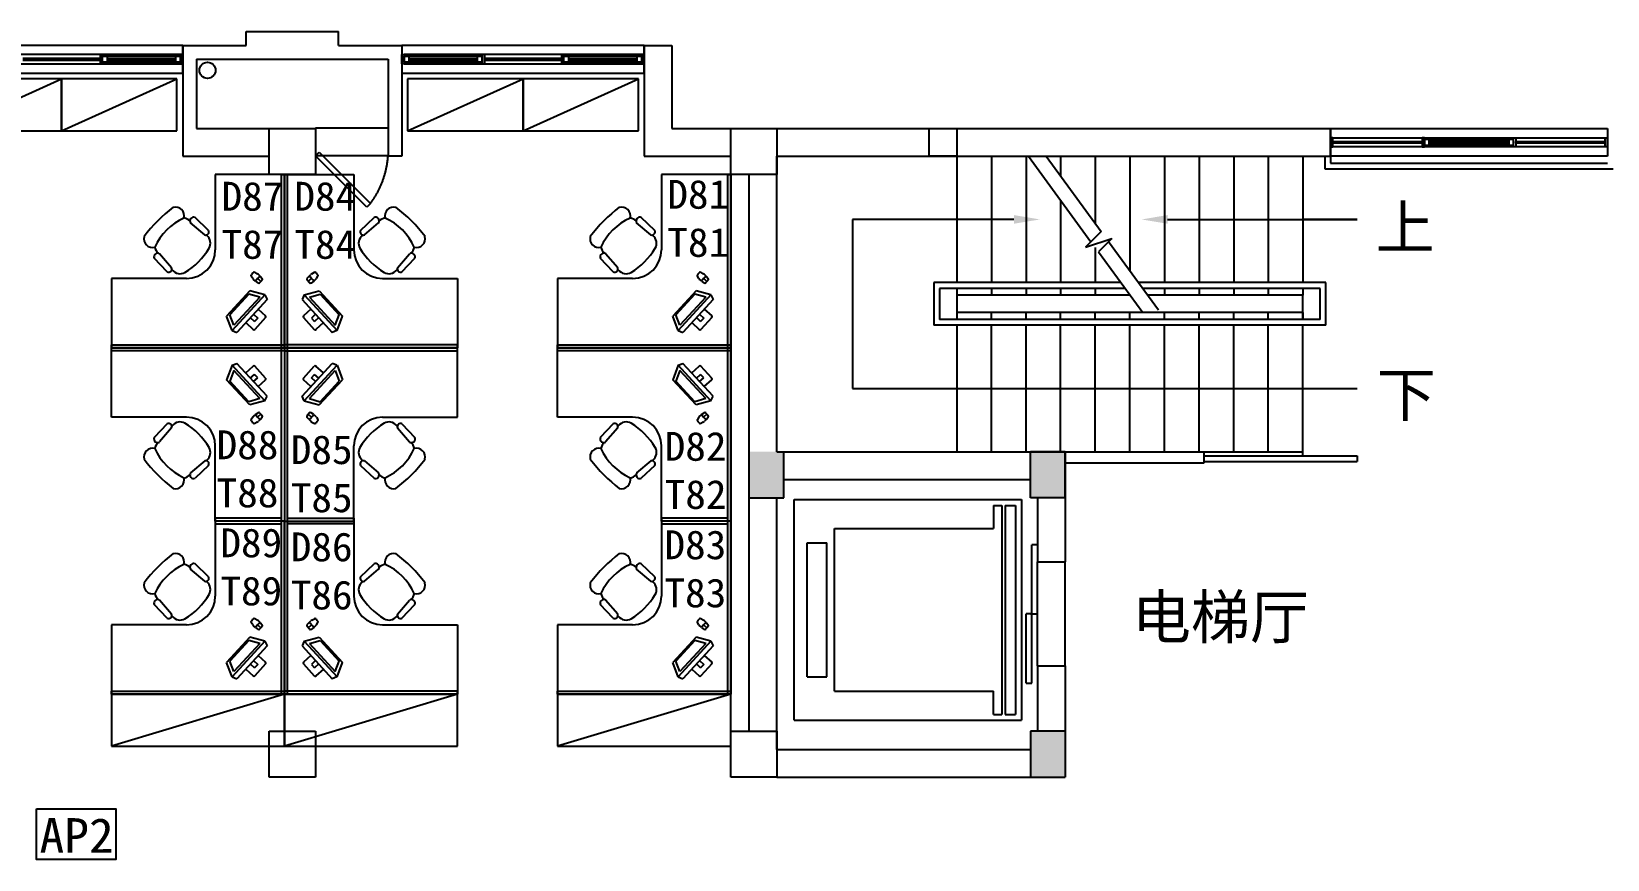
# Model space of a CAD drawing. Header units: millimetres. Extents: x 526420 to 928802, y 401925 to 509768.
# Drawn here: x 821761 to 835421, y 424632 to 431804 of the extents above; entities that cross this region are included whole.
import ezdxf
from ezdxf.enums import TextEntityAlignment as Align

# ---------------------------------------------------------------- set-up
doc = ezdxf.new("R2010")
doc.units = ezdxf.units.MM
doc.header["$LTSCALE"] = 3000
doc.header["$MEASUREMENT"] = 0
doc.linetypes.add('DASHED2', pattern=[0.375, 0.25, -0.125])
doc.layers.get('0').update_dxf_attribs({"linetype": 'CONTINUOUS'})
for name, color, linetype in [('D-WALL', 7, 'CONTINUOUS'), ('D-WINDOW', 7, 'CONTINUOUS'), ('P-DOOR', 7, 'CONTINUOUS'), ('P-FURNI-I', 7, 'CONTINUOUS'), ('P-STAIR', 7, 'CONTINUOUS'), ('P-TEXT', 7, 'CONTINUOUS'), ('P-WALL', 7, 'CONTINUOUS'), ('环控', 3, 'CONTINUOUS'), ('窗台线', 7, 'CONTINUOUS')]:
    doc.layers.add(name, color=color, linetype=linetype)
doc.styles.add('Arial', font='ARIAL.TTF')
doc.styles.get("Standard").update_dxf_attribs({"font": 'romans.shx', "width": 0.65, "bigfont": 'hzfs1.shx'})

msp = doc.modelspace()

# ---------------------------------------------------------------- linework, layer by layer
at = {"color": 0, "ltscale": 0.7}
for q in [(827981, 428164), (828281, 427764)]:
    msp.add_line((827981, 427764), q, dxfattribs=at)
msp.add_circle((823286, 431468), 70, dxfattribs=at)
for points in [[(827981, 428164), (828281, 428164), (827981, 427764), (828281, 427764)], [(830421, 428164), (830721, 428164), (830421, 427764), (830721, 427764)], [(830421, 425344), (830721, 425344), (830421, 425744), (830721, 425744)]]:
    msp.add_solid(points, dxfattribs=at)
at = {"layer": 'D-WALL', "color": 0, "ltscale": 0.7}
for p, q in [((823621, 431684), (823621, 431804)), ((823621, 431804), (824421, 431804)), ((824421, 431684), (824421, 431804)), ((823071, 431684), (823621, 431684)), ((823071, 431684), (823071, 430724)), ((823071, 431684), (823311, 431684)), ((824421, 431684), (824971, 431684)), ((824731, 431684), (824971, 431684)), ((824971, 431684), (824971, 430724)), ((827071, 431684), (827311, 431684)), ((827071, 431684), (827071, 430724)), ((827311, 431684), (827311, 430964)), ((823191, 431564), (824851, 431564)), ((823191, 431564), (823191, 430964)), ((824851, 431564), (824851, 430724)), ((823191, 430964), (823821, 430964)), ((827311, 430964), (833021, 430964)), ((829541, 430964), (829781, 430964)), ((833021, 430964), (833021, 430724)), ((823071, 430724), (823821, 430724)), ((824971, 430724), (824851, 430724)), ((827071, 430724), (827821, 430724)), ((828221, 430724), (833021, 430724)), ((829541, 430724), (829781, 430724))]:
    msp.add_line(p, q, dxfattribs=at)
at = {"layer": 'D-WALL', "color": 0, "ltscale": 100}
for p, q in [((823821, 430964), (824221, 430964)), ((823821, 430564), (823821, 430964)), ((824221, 430964), (824221, 430564)), ((827821, 430964), (828221, 430964)), ((827821, 430564), (827821, 430964)), ((828221, 430964), (828221, 430564)), ((829541, 430964), (829781, 430964)), ((829541, 430724), (829541, 430964)), ((829781, 430964), (829781, 430724)), ((829781, 430724), (829541, 430724)), ((824221, 430564), (823821, 430564)), ((828221, 430564), (827821, 430564)), ((823821, 425744), (824221, 425744)), ((823821, 425344), (823821, 425744)), ((823821, 425744), (824221, 425744)), ((823821, 425344), (823821, 425744)), ((824221, 425744), (824221, 425344)), ((824221, 425744), (824221, 425344)), ((827821, 425744), (828221, 425744)), ((827821, 425344), (827821, 425744)), ((828221, 425744), (828221, 425344)), ((824221, 425344), (823821, 425344)), ((824221, 425344), (823821, 425344)), ((828221, 425344), (827821, 425344))]:
    msp.add_line(p, q, dxfattribs=at)
at = {"layer": 'D-WALL', "color": 0, "ltscale": 2}
for p, q in [((828221, 428164), (828221, 430724)), ((827981, 425744), (827981, 430564)), ((828221, 428164), (830721, 428164)), ((828281, 427764), (828281, 428164)), ((830721, 428164), (830421, 428164)), ((830421, 427764), (830421, 428164)), ((830721, 428164), (830721, 427209)), ((830721, 427764), (830721, 428164)), ((830721, 428164), (831921, 428164)), ((830721, 428064), (830721, 428164)), ((831921, 428164), (831921, 428064)), ((831921, 428064), (830721, 428064)), ((828281, 427924), (830421, 427924)), ((828221, 425584), (828221, 427764)), ((830721, 427764), (830421, 427764)), ((830481, 427764), (830481, 427209)), ((830481, 427209), (830721, 427209)), ((830481, 426309), (830721, 426309)), ((830481, 426309), (830481, 425744)), ((830721, 426309), (830721, 425424)), ((830721, 425744), (830421, 425744)), ((830421, 425744), (830421, 425344)), ((830721, 425744), (830721, 425344)), ((828221, 425584), (830421, 425584)), ((828221, 425344), (830721, 425344))]:
    msp.add_line(p, q, dxfattribs=at)
at = {"layer": 'D-WINDOW', "color": 0, "ltscale": 0.7}
for p, q in [((823071, 431684), (820971, 431684)), ((827071, 431684), (824971, 431684)), ((823051, 431604), (820991, 431604)), ((822356, 431571), (821686, 431571)), ((821686, 431556), (822356, 431556)), ((822376, 431604), (822356, 431604)), ((822356, 431604), (822356, 431524)), ((822356, 431556), (822356, 431571)), ((822376, 431524), (822376, 431604)), ((822376, 431589), (822416, 431589)), ((822376, 431539), (822376, 431589)), ((822416, 431539), (822376, 431539)), ((823011, 431589), (822416, 431589)), ((822416, 431589), (822416, 431539)), ((822416, 431589), (822416, 431539)), ((823011, 431571), (822416, 431571)), ((822416, 431571), (822416, 431556)), ((822416, 431556), (823011, 431556)), ((822416, 431539), (823011, 431539)), ((823011, 431589), (823051, 431589)), ((823011, 431539), (823011, 431589)), ((823011, 431539), (823011, 431589)), ((823011, 431556), (823011, 431571)), ((823051, 431539), (823011, 431539)), ((823051, 431524), (823051, 431604)), ((823071, 431604), (823051, 431604)), ((823051, 431604), (823051, 431524)), ((823051, 431589), (823051, 431539)), ((823071, 431524), (823071, 431604)), ((824971, 431604), (824991, 431604)), ((824971, 431524), (824971, 431604)), ((827051, 431604), (824991, 431604)), ((824991, 431604), (824991, 431524)), ((824991, 431604), (824991, 431524)), ((824991, 431589), (825031, 431589)), ((824991, 431539), (824991, 431589)), ((825031, 431539), (824991, 431539)), ((825626, 431589), (825031, 431589)), ((825031, 431589), (825031, 431539)), ((825031, 431589), (825031, 431539)), ((825626, 431571), (825031, 431571)), ((825031, 431571), (825031, 431556)), ((825031, 431556), (825626, 431556)), ((825031, 431539), (825626, 431539)), ((825626, 431589), (825666, 431589)), ((825626, 431539), (825626, 431589)), ((825626, 431539), (825626, 431589)), ((825626, 431556), (825626, 431571)), ((825666, 431539), (825626, 431539)), ((825666, 431604), (825686, 431604)), ((825666, 431524), (825666, 431604)), ((825666, 431589), (825666, 431539)), ((825686, 431604), (825686, 431524)), ((826356, 431571), (825686, 431571)), ((825686, 431571), (825686, 431556)), ((825686, 431556), (826356, 431556)), ((826376, 431604), (826356, 431604)), ((826356, 431604), (826356, 431524)), ((826356, 431556), (826356, 431571)), ((826376, 431524), (826376, 431604)), ((826376, 431589), (826416, 431589)), ((826376, 431539), (826376, 431589)), ((826416, 431539), (826376, 431539)), ((827011, 431589), (826416, 431589)), ((826416, 431589), (826416, 431539)), ((826416, 431589), (826416, 431539)), ((827011, 431571), (826416, 431571)), ((826416, 431571), (826416, 431556)), ((826416, 431556), (827011, 431556)), ((826416, 431539), (827011, 431539)), ((827011, 431589), (827051, 431589)), ((827011, 431539), (827011, 431589)), ((827011, 431539), (827011, 431589)), ((827011, 431556), (827011, 431571)), ((827051, 431539), (827011, 431539)), ((827051, 431524), (827051, 431604)), ((827071, 431604), (827051, 431604)), ((827051, 431604), (827051, 431524)), ((827051, 431589), (827051, 431539)), ((827071, 431524), (827071, 431604)), ((820991, 431524), (823051, 431524)), ((822356, 431524), (822376, 431524)), ((823051, 431524), (823071, 431524)), ((824991, 431524), (824971, 431524)), ((824991, 431524), (827051, 431524)), ((825686, 431524), (825666, 431524)), ((826356, 431524), (826376, 431524)), ((827051, 431524), (827071, 431524)), ((833021, 430964), (835421, 430964)), ((833021, 430724), (833021, 430964)), ((833041, 430884), (833021, 430884)), ((833021, 430884), (833021, 430804)), ((833041, 430884), (835401, 430884)), ((833041, 430804), (833041, 430884)), ((833041, 430804), (833041, 430884)), ((833041, 430851), (833816, 430851)), ((833041, 430836), (833041, 430851)), ((833836, 430884), (833816, 430884)), ((833816, 430884), (833816, 430804)), ((833816, 430851), (833816, 430836)), ((833836, 430804), (833836, 430884)), ((833876, 430869), (833836, 430869)), ((833836, 430869), (833836, 430819)), ((833876, 430869), (834566, 430869)), ((833876, 430819), (833876, 430869)), ((833876, 430819), (833876, 430869)), ((833876, 430851), (834566, 430851)), ((833876, 430836), (833876, 430851)), ((834606, 430869), (834566, 430869)), ((834566, 430869), (834566, 430819)), ((834566, 430869), (834566, 430819)), ((834566, 430851), (834566, 430836)), ((834606, 430804), (834606, 430884)), ((834606, 430884), (834626, 430884)), ((834606, 430819), (834606, 430869)), ((834626, 430884), (834626, 430804)), ((834626, 430851), (835401, 430851)), ((834626, 430836), (834626, 430851)), ((835401, 430884), (835401, 430804)), ((835401, 430804), (835401, 430884)), ((835401, 430884), (835421, 430884)), ((835401, 430851), (835401, 430836)), ((835421, 430964), (835421, 430724)), ((835421, 430884), (835421, 430804)), ((833021, 430804), (833041, 430804)), ((835421, 430724), (833021, 430724)), ((833816, 430836), (833041, 430836)), ((835401, 430804), (833041, 430804)), ((833816, 430804), (833836, 430804)), ((833836, 430819), (833876, 430819)), ((834566, 430836), (833876, 430836)), ((834566, 430819), (833876, 430819)), ((834566, 430819), (834606, 430819)), ((834626, 430804), (834606, 430804)), ((835401, 430836), (834626, 430836)), ((835421, 430804), (835401, 430804))]:
    msp.add_line(p, q, dxfattribs=at)
at = {"layer": 'P-DOOR', "color": 0, "linetype": 'DASHED2', "ltscale": 10}
for p, q in [((824851, 430967), (824221, 430967)), ((824221, 430727), (824253, 430759)), ((824851, 430727), (824221, 430727)), ((824666, 430282), (824221, 430727)), ((824253, 430759), (824698, 430313)), ((824698, 430313), (824666, 430282))]:
    msp.add_line(p, q, dxfattribs=at)
at = {"layer": 'P-DOOR', "color": 0, "ltscale": 0.7}
for p, q in [((830431, 426159), (830431, 427359)), ((830481, 427359), (830431, 427359)), ((830481, 426309), (830481, 427209)), ((830721, 426309), (830721, 427209)), ((830381, 426159), (830381, 426759)), ((830421, 426759), (830381, 426759)), ((830421, 426759), (830481, 426759)), ((830381, 426159), (830431, 426159))]:
    msp.add_line(p, q, dxfattribs=at)
at = {"layer": 'P-DOOR', "color": 0, "linetype": 'DASHED2', "ltscale": 10}
msp.add_arc((824071, 430780), 782, 323.352, 356.1245, dxfattribs=at)
at = {"layer": 'P-FURNI-I', "color": 0, "ltscale": 100}
for p, q in [((821021, 430944), (822021, 431394)), ((822021, 431394), (821021, 431394)), ((822021, 430944), (823021, 431394)), ((822021, 430944), (822021, 431394)), ((823021, 431394), (822021, 431394)), ((822021, 431394), (822021, 430944)), ((823021, 430944), (823021, 431394)), ((825021, 430944), (826021, 431394)), ((826021, 431394), (825021, 431394)), ((825021, 431394), (825021, 430944)), ((826021, 430944), (827021, 431394)), ((826021, 430944), (826021, 431394)), ((827021, 431394), (826021, 431394)), ((826021, 431394), (826021, 430944)), ((827021, 430944), (827021, 431394)), ((821021, 430944), (822021, 430944)), ((822021, 430944), (823021, 430944)), ((825021, 430944), (826021, 430944)), ((826021, 430944), (827021, 430944)), ((823954, 426064), (822454, 425614)), ((823954, 426064), (822454, 426064)), ((822454, 426064), (822454, 425614)), ((825454, 426064), (823954, 425614)), ((825454, 426064), (823954, 426064)), ((823954, 426064), (823954, 425614)), ((823954, 425614), (823954, 426064)), ((825454, 425614), (825454, 426064)), ((827821, 426064), (826321, 425614)), ((827821, 426064), (826321, 426064)), ((826321, 426064), (826321, 425614)), ((827821, 425614), (827821, 426064)), ((822454, 425614), (823954, 425614)), ((823954, 425614), (825454, 425614)), ((826321, 425614), (827821, 425614))]:
    msp.add_line(p, q, dxfattribs=at)
at = {"layer": 'P-FURNI-I', "color": 0, "ltscale": 0.7}
for p, q in [((832971, 430724), (832971, 430614)), ((833021, 430724), (833021, 430664)), ((832971, 430614), (835471, 430614)), ((833021, 430664), (835421, 430664))]:
    msp.add_line(p, q, dxfattribs=at)
at = {"layer": 'P-FURNI-I', "color": 0}
for p, q in [((823954, 430564), (823354, 430564)), ((823354, 430564), (823354, 429914)), ((823929, 430564), (823954, 430564)), ((823929, 429064), (823929, 430564)), ((823979, 430564), (823954, 430564)), ((823954, 430564), (823954, 429064)), ((823954, 429064), (823954, 430564)), ((823954, 430564), (824554, 430564)), ((823954, 430564), (823954, 429064)), ((823954, 429064), (823954, 430564)), ((823979, 429064), (823979, 430564)), ((824554, 430564), (824554, 429914)), ((827821, 430564), (827221, 430564)), ((827221, 430564), (827221, 429914)), ((827796, 430564), (827821, 430564)), ((827796, 429064), (827796, 430564)), ((827821, 430564), (827821, 429064)), ((827821, 429064), (827821, 430564)), ((823296, 430081), (823178, 430193)), ((824612, 430081), (824730, 430193)), ((827163, 430081), (827045, 430193)), ((823262, 430043), (823139, 430147)), ((823280, 430037), (823275, 430041)), ((823280, 430037), (823275, 430041)), ((824628, 430037), (824633, 430041)), ((824628, 430037), (824633, 430041)), ((824646, 430043), (824769, 430147)), ((827129, 430043), (827006, 430147)), ((827147, 430037), (827142, 430041)), ((827147, 430037), (827142, 430041)), ((822936, 429722), (822824, 429840)), ((822975, 429756), (822870, 429879)), ((824933, 429756), (825038, 429879)), ((824972, 429722), (825084, 429840)), ((826803, 429722), (826691, 429840)), ((826842, 429756), (826737, 429879)), ((823104, 429664), (822454, 429664)), ((822454, 429664), (822454, 429064)), ((822980, 429738), (822976, 429743)), ((824804, 429664), (825454, 429664)), ((824928, 429738), (824932, 429743)), ((825454, 429664), (825454, 429064)), ((826971, 429664), (826321, 429664)), ((826321, 429664), (826321, 429064)), ((826847, 429738), (826843, 429743)), ((823654, 429558), (823452, 429339)), ((823644, 429530), (823480, 429351)), ((823783, 429523), (823499, 429213)), ((823739, 429504), (823514, 429259)), ((823802, 429483), (823540, 429198)), ((823739, 429504), (823644, 429530)), ((823783, 429523), (823654, 429558)), ((823783, 429523), (823802, 429483)), ((824124, 429523), (824106, 429483)), ((824106, 429483), (824368, 429198)), ((824124, 429523), (824254, 429558)), ((824124, 429523), (824409, 429213)), ((824169, 429504), (824264, 429530)), ((824169, 429504), (824394, 429259)), ((824254, 429558), (824456, 429339)), ((824264, 429530), (824428, 429351)), ((827521, 429558), (827319, 429339)), ((827511, 429530), (827347, 429351)), ((827650, 429523), (827366, 429213)), ((827606, 429504), (827381, 429259)), ((827669, 429483), (827407, 429198)), ((827606, 429504), (827511, 429530)), ((827650, 429523), (827521, 429558)), ((827650, 429523), (827669, 429483)), ((823514, 429259), (823480, 429351)), ((824394, 429259), (824428, 429351)), ((827381, 429259), (827347, 429351)), ((823499, 429213), (823452, 429339)), ((823500, 429213), (823540, 429198)), ((824408, 429213), (824368, 429198)), ((824409, 429213), (824456, 429339)), ((827366, 429213), (827319, 429339)), ((827367, 429213), (827407, 429198)), ((822454, 429064), (822454, 429089)), ((822454, 429089), (823954, 429089)), ((825454, 429089), (823954, 429089)), ((823954, 429089), (823954, 429064)), ((823954, 429089), (823954, 429064)), ((825454, 429064), (825454, 429089)), ((826321, 429064), (826321, 429089)), ((826321, 429089), (827821, 429089)), ((827821, 429089), (827821, 429064)), ((822454, 429039), (822454, 429064)), ((822454, 429064), (823954, 429064)), ((822454, 428464), (822454, 429064)), ((822454, 429064), (823954, 429064)), ((823954, 429064), (822454, 429064)), ((822454, 429064), (823954, 429064)), ((823954, 429039), (822454, 429039)), ((823929, 429064), (823954, 429064)), ((823929, 426064), (823929, 429064)), ((823954, 429064), (823929, 429064)), ((825454, 429064), (823954, 429064)), ((823954, 429064), (823954, 429039)), ((823979, 429064), (823954, 429064)), ((823954, 429064), (823954, 426064)), ((823954, 429064), (823954, 427564)), ((825454, 429064), (823954, 429064)), ((823954, 429064), (823954, 429064)), ((823954, 429064), (825454, 429064)), ((823954, 429064), (823979, 429064)), ((825454, 429064), (823954, 429064)), ((823954, 429064), (823954, 429064)), ((823954, 429064), (823954, 429039)), ((823954, 429064), (823954, 426064)), ((823954, 429064), (823954, 427564)), ((823954, 429064), (823954, 429064)), ((823954, 429064), (823954, 429064)), ((823954, 429039), (825454, 429039)), ((823979, 426064), (823979, 429064)), ((825454, 429039), (825454, 429064)), ((825454, 428464), (825454, 429064)), ((826321, 429039), (826321, 429064)), ((826321, 429064), (827821, 429064)), ((826321, 428464), (826321, 429064)), ((826321, 429064), (827821, 429064)), ((827821, 429064), (826321, 429064)), ((826321, 429064), (827821, 429064)), ((827821, 429039), (826321, 429039)), ((827796, 429064), (827821, 429064)), ((827796, 426064), (827796, 429064)), ((827821, 429064), (827796, 429064)), ((827821, 429064), (827821, 429039)), ((827821, 429064), (827821, 426064)), ((827821, 429064), (827821, 427564)), ((827821, 429064), (827821, 429064)), ((827821, 429064), (827821, 429064)), ((823499, 428915), (823452, 428788)), ((823514, 428869), (823480, 428776)), ((823783, 428605), (823499, 428915)), ((823500, 428914), (823540, 428929)), ((823739, 428624), (823514, 428869)), ((823802, 428644), (823540, 428929)), ((824106, 428644), (824368, 428929)), ((824124, 428605), (824409, 428915)), ((824169, 428624), (824394, 428869)), ((824408, 428914), (824368, 428929)), ((824394, 428869), (824428, 428776)), ((824409, 428915), (824456, 428788)), ((827366, 428915), (827319, 428788)), ((827381, 428869), (827347, 428776)), ((827650, 428605), (827366, 428915)), ((827367, 428914), (827407, 428929)), ((827606, 428624), (827381, 428869)), ((827669, 428644), (827407, 428929)), ((823654, 428569), (823452, 428788)), ((823644, 428597), (823480, 428776)), ((824254, 428569), (824456, 428788)), ((824264, 428597), (824428, 428776)), ((827521, 428569), (827319, 428788)), ((827511, 428597), (827347, 428776)), ((823739, 428624), (823644, 428597)), ((823783, 428605), (823654, 428569)), ((823783, 428605), (823802, 428644)), ((824124, 428605), (824106, 428644)), ((824124, 428605), (824254, 428569)), ((824169, 428624), (824264, 428597)), ((827606, 428624), (827511, 428597)), ((827650, 428605), (827521, 428569)), ((827650, 428605), (827669, 428644)), ((823104, 428464), (822454, 428464)), ((822936, 428406), (822824, 428288)), ((822980, 428390), (822976, 428385)), ((824804, 428464), (825454, 428464)), ((824928, 428390), (824932, 428385)), ((824972, 428406), (825084, 428288)), ((826971, 428464), (826321, 428464)), ((826803, 428406), (826691, 428288)), ((826847, 428390), (826843, 428385)), ((822975, 428372), (822870, 428249)), ((824933, 428372), (825038, 428249)), ((826842, 428372), (826737, 428249)), ((823354, 427564), (823354, 428214)), ((824554, 427564), (824554, 428214)), ((827221, 427564), (827221, 428214)), ((823262, 428085), (823139, 427980)), ((823296, 428046), (823178, 427934)), ((823280, 428090), (823275, 428086)), ((823280, 428090), (823275, 428086)), ((824612, 428046), (824730, 427934)), ((824628, 428090), (824633, 428086)), ((824628, 428090), (824633, 428086)), ((824646, 428085), (824769, 427980)), ((827129, 428085), (827006, 427980)), ((827163, 428046), (827045, 427934)), ((827147, 428090), (827142, 428086)), ((827147, 428090), (827142, 428086)), ((823354, 427589), (823354, 427539)), ((823929, 427589), (823354, 427589)), ((823929, 427539), (823929, 427589)), ((823979, 427539), (823979, 427589)), ((823979, 427589), (824554, 427589)), ((824554, 427589), (824554, 427539)), ((827221, 427589), (827221, 427539)), ((827796, 427589), (827221, 427589)), ((827796, 427539), (827796, 427589)), ((823954, 427564), (823354, 427564)), ((823354, 427564), (823354, 426914)), ((823954, 427564), (823354, 427564)), ((823354, 427539), (823929, 427539)), ((823954, 426064), (823954, 427564)), ((823954, 427564), (824554, 427564)), ((823954, 427564), (824554, 427564)), ((823954, 426064), (823954, 427564)), ((824554, 427539), (823979, 427539)), ((824554, 427564), (824554, 426914)), ((827821, 427564), (827221, 427564)), ((827221, 427564), (827221, 426914)), ((827821, 427564), (827221, 427564)), ((827221, 427539), (827796, 427539)), ((827821, 426064), (827821, 427564)), ((823296, 427081), (823178, 427193)), ((824612, 427081), (824730, 427193)), ((827163, 427081), (827045, 427193)), ((823262, 427043), (823139, 427147)), ((823280, 427037), (823275, 427041)), ((823280, 427037), (823275, 427041)), ((824628, 427037), (824633, 427041)), ((824628, 427037), (824633, 427041)), ((824646, 427043), (824769, 427147)), ((827129, 427043), (827006, 427147)), ((827147, 427037), (827142, 427041)), ((827147, 427037), (827142, 427041)), ((822936, 426722), (822824, 426840)), ((822975, 426756), (822870, 426879)), ((824933, 426756), (825038, 426879)), ((824972, 426722), (825084, 426840)), ((826803, 426722), (826691, 426840)), ((826842, 426756), (826737, 426879)), ((823104, 426664), (822454, 426664)), ((822454, 426664), (822454, 426064)), ((822980, 426738), (822976, 426743)), ((824804, 426664), (825454, 426664)), ((824928, 426738), (824932, 426743)), ((825454, 426664), (825454, 426064)), ((826971, 426664), (826321, 426664)), ((826321, 426664), (826321, 426064)), ((826847, 426738), (826843, 426743)), ((823654, 426558), (823452, 426339)), ((823644, 426530), (823480, 426351)), ((823783, 426523), (823499, 426213)), ((823739, 426504), (823514, 426259)), ((823802, 426483), (823540, 426198)), ((823739, 426504), (823644, 426530)), ((823783, 426523), (823654, 426558)), ((823783, 426523), (823802, 426483)), ((824124, 426523), (824106, 426483)), ((824106, 426483), (824368, 426198)), ((824124, 426523), (824254, 426558)), ((824124, 426523), (824409, 426213)), ((824169, 426504), (824264, 426530)), ((824169, 426504), (824394, 426259)), ((824254, 426558), (824456, 426339)), ((824264, 426530), (824428, 426351)), ((827521, 426558), (827319, 426339)), ((827511, 426530), (827347, 426351)), ((827650, 426523), (827366, 426213)), ((827606, 426504), (827381, 426259)), ((827669, 426483), (827407, 426198)), ((827606, 426504), (827511, 426530)), ((827650, 426523), (827521, 426558)), ((827650, 426523), (827669, 426483)), ((823499, 426213), (823452, 426339)), ((823514, 426259), (823480, 426351)), ((824394, 426259), (824428, 426351)), ((824409, 426213), (824456, 426339)), ((827366, 426213), (827319, 426339)), ((827381, 426259), (827347, 426351)), ((823500, 426213), (823540, 426198)), ((824408, 426213), (824368, 426198)), ((827367, 426213), (827407, 426198)), ((822454, 426064), (822454, 426089)), ((822454, 426089), (823954, 426089)), ((823954, 426064), (822454, 426064)), ((822454, 426064), (823954, 426064)), ((823954, 426064), (823929, 426064)), ((825454, 426089), (823954, 426089)), ((823954, 426089), (823954, 426064)), ((823954, 426089), (823954, 426064)), ((823954, 426064), (825454, 426064)), ((823954, 426064), (823979, 426064)), ((825454, 426064), (823954, 426064)), ((823954, 426064), (823954, 426064)), ((823954, 426064), (823954, 426064)), ((825454, 426064), (825454, 426089)), ((826321, 426064), (826321, 426089)), ((826321, 426089), (827821, 426089)), ((827821, 426064), (826321, 426064)), ((826321, 426064), (827821, 426064)), ((827821, 426064), (827796, 426064)), ((827821, 426089), (827821, 426064)), ((827821, 426064), (827821, 426064))]:
    msp.add_line(p, q, dxfattribs=at)
at = {"layer": 'P-FURNI-I', "color": 0, "linetype": 'ByBlock'}
for p, q in [((823678, 429665), (823665, 429685)), ((823701, 429641), (823686, 429655)), ((823716, 429706), (823695, 429718)), ((823701, 429641), (823724, 429625)), ((823748, 429639), (823719, 429666)), ((823742, 429685), (823727, 429699)), ((823737, 429627), (823759, 429651)), ((823742, 429685), (823759, 429664)), ((824166, 429685), (824148, 429664)), ((824171, 429627), (824149, 429651)), ((824160, 429639), (824189, 429666)), ((824166, 429685), (824181, 429699)), ((824207, 429641), (824184, 429625)), ((824191, 429706), (824213, 429718)), ((824207, 429641), (824222, 429655)), ((824230, 429665), (824243, 429685)), ((827545, 429665), (827532, 429685)), ((827568, 429641), (827553, 429655)), ((827583, 429706), (827562, 429718)), ((827568, 429641), (827591, 429625)), ((827615, 429639), (827586, 429666)), ((827609, 429685), (827594, 429699)), ((827604, 429627), (827626, 429651)), ((827609, 429685), (827626, 429664)), ((823684, 429356), (823721, 429322)), ((823725, 429400), (823790, 429340)), ((824183, 429400), (824118, 429340)), ((824223, 429356), (824187, 429322)), ((827551, 429356), (827588, 429322)), ((827592, 429400), (827657, 429340)), ((823617, 429282), (823682, 429222)), ((823657, 429326), (823693, 429293)), ((823721, 429322), (823693, 429293)), ((823790, 429326), (823696, 429223)), ((824118, 429326), (824212, 429223)), ((824187, 429322), (824214, 429293)), ((824250, 429326), (824214, 429293)), ((824291, 429282), (824226, 429222)), ((827484, 429282), (827549, 429222)), ((827524, 429326), (827560, 429293)), ((827588, 429322), (827560, 429293)), ((827657, 429326), (827563, 429223)), ((823617, 428846), (823682, 428905)), ((823657, 428801), (823693, 428834)), ((823684, 428772), (823721, 428805)), ((823721, 428805), (823693, 428834)), ((823790, 428801), (823696, 428904)), ((824118, 428801), (824212, 428904)), ((824187, 428805), (824214, 428834)), ((824223, 428772), (824187, 428805)), ((824250, 428801), (824214, 428834)), ((824291, 428846), (824226, 428905)), ((827484, 428846), (827549, 428905)), ((827524, 428801), (827560, 428834)), ((827551, 428772), (827588, 428805)), ((827588, 428805), (827560, 428834)), ((827657, 428801), (827563, 428904)), ((823725, 428728), (823790, 428787)), ((824183, 428728), (824118, 428787)), ((827592, 428728), (827657, 428787)), ((823678, 428463), (823665, 428443)), ((823701, 428486), (823686, 428472)), ((823716, 428421), (823695, 428410)), ((823701, 428486), (823724, 428502)), ((823748, 428489), (823719, 428462)), ((823742, 428442), (823727, 428428)), ((823737, 428501), (823759, 428477)), ((823742, 428442), (823759, 428464)), ((824166, 428442), (824148, 428464)), ((824171, 428501), (824149, 428477)), ((824160, 428489), (824189, 428462)), ((824166, 428442), (824181, 428428)), ((824207, 428486), (824184, 428502)), ((824191, 428421), (824213, 428410)), ((824207, 428486), (824222, 428472)), ((824230, 428463), (824243, 428443)), ((827545, 428463), (827532, 428443)), ((827568, 428486), (827553, 428472)), ((827583, 428421), (827562, 428410)), ((827568, 428486), (827591, 428502)), ((827615, 428489), (827586, 428462)), ((827609, 428442), (827594, 428428)), ((827604, 428501), (827626, 428477)), ((827609, 428442), (827626, 428464)), ((823678, 426665), (823665, 426685)), ((823701, 426641), (823686, 426655)), ((823716, 426706), (823695, 426718)), ((823701, 426641), (823724, 426625)), ((823748, 426639), (823719, 426666)), ((823742, 426685), (823727, 426699)), ((823737, 426627), (823759, 426651)), ((823742, 426685), (823759, 426664)), ((824166, 426685), (824148, 426664)), ((824171, 426627), (824149, 426651)), ((824160, 426639), (824189, 426666)), ((824166, 426685), (824181, 426699)), ((824207, 426641), (824184, 426625)), ((824191, 426706), (824213, 426718)), ((824207, 426641), (824222, 426655)), ((824230, 426665), (824243, 426685)), ((827545, 426665), (827532, 426685)), ((827568, 426641), (827553, 426655)), ((827583, 426706), (827562, 426718)), ((827568, 426641), (827591, 426625)), ((827615, 426639), (827586, 426666)), ((827609, 426685), (827594, 426699)), ((827604, 426627), (827626, 426651)), ((827609, 426685), (827626, 426664)), ((823684, 426356), (823721, 426322)), ((823725, 426400), (823790, 426340)), ((824183, 426400), (824118, 426340)), ((824223, 426356), (824187, 426322)), ((827551, 426356), (827588, 426322)), ((827592, 426400), (827657, 426340)), ((823617, 426282), (823682, 426222)), ((823657, 426326), (823693, 426293)), ((823721, 426322), (823693, 426293)), ((823790, 426326), (823696, 426223)), ((824118, 426326), (824212, 426223)), ((824187, 426322), (824214, 426293)), ((824250, 426326), (824214, 426293)), ((824291, 426282), (824226, 426222)), ((827484, 426282), (827549, 426222)), ((827524, 426326), (827560, 426293)), ((827588, 426322), (827560, 426293)), ((827657, 426326), (827563, 426223))]:
    msp.add_line(p, q, dxfattribs=at)
at = {"layer": 'P-FURNI-I', "color": 0}
for centre, radius, start, end in [((823833, 429185), 1384, 127.5907, 142.4093), ((823288, 429729), 503, 114.209, 155.791), ((823008, 430207), 76.4, 345.3927, 104.6073), ((823028, 430023), 177, 53.0952, 71.382), ((823166, 430164), 31.7, 67.1564, 212.1337), ((824742, 430164), 31.7, 327.8663, 112.8436), ((824880, 430023), 177, 108.618, 126.9048), ((824900, 430207), 76.4, 75.3927, 194.6073), ((824620, 429729), 503, 24.209, 65.791), ((824075, 429185), 1384, 37.5907, 52.4093), ((827700, 429185), 1384, 127.5907, 142.4093), ((827155, 429729), 503, 114.209, 155.791), ((826875, 430207), 76.4, 345.3927, 104.6073), ((826895, 430023), 177, 53.0952, 71.382), ((827033, 430164), 31.7, 67.1564, 212.1337), ((822811, 430009), 76.4, 165.3927, 284.6073), ((823271, 430069), 27.9, 251.0431, 26.2838), ((823223, 429969), 88.6, 331.1087, 50), ((824685, 429969), 88.6, 130, 208.8913), ((824637, 430069), 27.9, 153.7162, 288.9569), ((825097, 430009), 76.4, 255.3927, 14.6073), ((826678, 430009), 76.4, 165.3927, 284.6073), ((827138, 430069), 27.9, 251.0431, 26.2838), ((827090, 429969), 88.6, 331.1087, 50), ((822996, 429992), 177, 198.7878, 217.6653), ((822767, 430251), 624, 301.275, 328.725), ((823104, 429914), 250, 270, 360), ((824804, 429914), 250, 180, 270), ((825141, 430251), 624, 211.275, 238.725), ((824912, 429992), 177, 322.3347, 341.2122), ((826863, 429992), 177, 198.7878, 217.6653), ((826634, 430251), 624, 301.275, 328.725), ((826971, 429914), 250, 270, 360), ((822854, 429852), 31.7, 57.8663, 202.8436), ((822949, 429747), 27.9, 243.7162, 18.9569), ((824959, 429747), 27.9, 161.0431, 296.2838), ((825054, 429852), 31.7, 337.1564, 122.1337), ((826721, 429852), 31.7, 57.8663, 202.8436), ((826816, 429747), 27.9, 243.7162, 18.9569), ((823048, 429795), 88.6, 220, 298.8913), ((824860, 429795), 88.6, 241.1087, 320), ((826915, 429795), 88.6, 220, 298.8913), ((822949, 428381), 27.9, 341.0431, 116.2838), ((823048, 428333), 88.6, 61.1087, 140), ((822767, 427877), 624, 31.275, 58.725), ((823104, 428214), 250, 0, 90), ((824804, 428214), 250, 90, 180), ((825141, 427877), 624, 121.275, 148.725), ((824860, 428333), 88.6, 40, 118.8913), ((824959, 428381), 27.9, 63.7162, 198.9569), ((826816, 428381), 27.9, 341.0431, 116.2838), ((826915, 428333), 88.6, 61.1087, 140), ((826634, 427877), 624, 31.275, 58.725), ((826971, 428214), 250, 0, 90), ((822854, 428275), 31.7, 157.1564, 302.1337), ((825054, 428275), 31.7, 237.8663, 22.8436), ((826721, 428275), 31.7, 157.1564, 302.1337), ((822811, 428118), 76.4, 75.3927, 194.6073), ((822996, 428136), 177, 142.3347, 161.2122), ((823288, 428398), 503, 204.209, 245.791), ((823223, 428158), 88.6, 310, 28.8913), ((824685, 428158), 88.6, 151.1087, 230), ((824620, 428398), 503, 294.209, 335.791), ((824912, 428136), 177, 18.7878, 37.6653), ((825097, 428118), 76.4, 345.3927, 104.6073), ((826678, 428118), 76.4, 75.3927, 194.6073), ((826863, 428136), 177, 142.3347, 161.2122), ((827155, 428398), 503, 204.209, 245.791), ((827090, 428158), 88.6, 310, 28.8913), ((823833, 428943), 1384, 217.5907, 232.4093), ((823166, 427963), 31.7, 147.8663, 292.8436), ((823271, 428058), 27.9, 333.7162, 108.9569), ((824637, 428058), 27.9, 71.0431, 206.2838), ((824742, 427963), 31.7, 247.1564, 32.1337), ((824075, 428943), 1384, 307.5907, 322.4093), ((827700, 428943), 1384, 217.5907, 232.4093), ((827033, 427963), 31.7, 147.8663, 292.8436), ((827138, 428058), 27.9, 333.7162, 108.9569), ((823008, 427920), 76.4, 255.3927, 14.6073), ((823028, 428104), 177, 288.618, 306.9048), ((824880, 428104), 177, 233.0952, 251.382), ((824900, 427920), 76.4, 165.3927, 284.6073), ((826875, 427920), 76.4, 255.3927, 14.6073), ((826895, 428104), 177, 288.618, 306.9048), ((823833, 426185), 1384, 127.5907, 142.4093), ((823288, 426729), 503, 114.209, 155.791), ((823008, 427207), 76.4, 345.3927, 104.6073), ((823028, 427023), 177, 53.0952, 71.382), ((823166, 427164), 31.7, 67.1564, 212.1337), ((824742, 427164), 31.7, 327.8663, 112.8436), ((824880, 427023), 177, 108.618, 126.9048), ((824900, 427207), 76.4, 75.3927, 194.6073), ((824620, 426729), 503, 24.209, 65.791), ((824075, 426185), 1384, 37.5907, 52.4093), ((827700, 426185), 1384, 127.5907, 142.4093), ((827155, 426729), 503, 114.209, 155.791), ((826875, 427207), 76.4, 345.3927, 104.6073), ((826895, 427023), 177, 53.0952, 71.382), ((827033, 427164), 31.7, 67.1564, 212.1337), ((822811, 427009), 76.4, 165.3927, 284.6073), ((823271, 427069), 27.9, 251.0431, 26.2838), ((823223, 426969), 88.6, 331.1087, 50), ((824685, 426969), 88.6, 130, 208.8913), ((824637, 427069), 27.9, 153.7162, 288.9569), ((825097, 427009), 76.4, 255.3927, 14.6073), ((826678, 427009), 76.4, 165.3927, 284.6073), ((827138, 427069), 27.9, 251.0431, 26.2838), ((827090, 426969), 88.6, 331.1087, 50), ((822854, 426852), 31.7, 57.8663, 202.8436), ((822996, 426992), 177, 198.7878, 217.6653), ((822767, 427251), 624, 301.275, 328.725), ((823104, 426914), 250, 270, 360), ((824804, 426914), 250, 180, 270), ((825141, 427251), 624, 211.275, 238.725), ((825054, 426852), 31.7, 337.1564, 122.1337), ((824912, 426992), 177, 322.3347, 341.2122), ((826721, 426852), 31.7, 57.8663, 202.8436), ((826863, 426992), 177, 198.7878, 217.6653), ((826634, 427251), 624, 301.275, 328.725), ((826971, 426914), 250, 270, 360), ((822949, 426747), 27.9, 243.7162, 18.9569), ((824959, 426747), 27.9, 161.0431, 296.2838), ((826816, 426747), 27.9, 243.7162, 18.9569), ((823048, 426795), 88.6, 220, 298.8913), ((824860, 426795), 88.6, 241.1087, 320), ((826915, 426795), 88.6, 220, 298.8913)]:
    msp.add_arc(centre, radius, start, end, dxfattribs=at)
at = {"layer": 'P-FURNI-I', "color": 0, "linetype": 'ByBlock'}
for centre, radius, start, end in [((823673, 429690), 10, 137.4704, 213.1269), ((823739, 429647), 88, 129.0995, 145.8412), ((823720, 429692), 50, 213.1269, 227.4704), ((823691, 429709), 10, 61.8138, 137.4704), ((823817, 429576), 133, 124.4472, 150.4935), ((823693, 429662), 50, 47.4704, 61.8138), ((823730, 429634), 10, 235.5734, 317.4704), ((823752, 429657), 10, 317.4704, 39.3673), ((824156, 429657), 10, 140.6327, 222.5296), ((824091, 429576), 133, 29.5065, 55.5528), ((824178, 429634), 10, 222.5296, 304.4266), ((824215, 429662), 50, 118.1862, 132.5296), ((824217, 429709), 10, 42.5296, 118.1862), ((824188, 429692), 50, 312.5296, 326.8731), ((824169, 429647), 88, 34.1588, 50.9005), ((824235, 429690), 10, 326.8731, 42.5296), ((827540, 429690), 10, 137.4704, 213.1269), ((827606, 429647), 88, 129.0995, 145.8412), ((827587, 429692), 50, 213.1269, 227.4704), ((827558, 429709), 10, 61.8138, 137.4704), ((827684, 429576), 133, 124.4472, 150.4935), ((827560, 429662), 50, 47.4704, 61.8138), ((827597, 429634), 10, 235.5734, 317.4704), ((827619, 429657), 10, 317.4704, 39.3673), ((823783, 429333), 10, 317.4704, 47.4704), ((824125, 429333), 10, 132.5296, 222.5296), ((827650, 429333), 10, 317.4704, 47.4704), ((823688, 429230), 10, 227.4704, 317.4704), ((824220, 429230), 10, 222.5296, 312.5296), ((827555, 429230), 10, 227.4704, 317.4704), ((823688, 428898), 10, 42.5296, 132.5296), ((823783, 428794), 10, 312.5296, 42.5296), ((824125, 428794), 10, 137.4704, 227.4704), ((824220, 428898), 10, 47.4704, 137.4704), ((827555, 428898), 10, 42.5296, 132.5296), ((827650, 428794), 10, 312.5296, 42.5296), ((823673, 428437), 10, 146.8731, 222.5296), ((823739, 428480), 88, 214.1588, 230.9005), ((823720, 428436), 50, 132.5296, 146.8731), ((823691, 428419), 10, 222.5296, 298.1862), ((823817, 428552), 133, 209.5065, 235.5528), ((823693, 428465), 50, 298.1862, 312.5296), ((823730, 428494), 10, 42.5296, 124.4266), ((823752, 428470), 10, 320.6327, 42.5296), ((824156, 428470), 10, 137.4704, 219.3673), ((824091, 428552), 133, 304.4472, 330.4935), ((824178, 428494), 10, 55.5734, 137.4704), ((824215, 428465), 50, 227.4704, 241.8138), ((824217, 428419), 10, 241.8138, 317.4704), ((824188, 428436), 50, 33.1269, 47.4704), ((824169, 428480), 88, 309.0995, 325.8412), ((824235, 428437), 10, 317.4704, 33.1269), ((827540, 428437), 10, 146.8731, 222.5296), ((827606, 428480), 88, 214.1588, 230.9005), ((827587, 428436), 50, 132.5296, 146.8731), ((827558, 428419), 10, 222.5296, 298.1862), ((827684, 428552), 133, 209.5065, 235.5528), ((827560, 428465), 50, 298.1862, 312.5296), ((827597, 428494), 10, 42.5296, 124.4266), ((827619, 428470), 10, 320.6327, 42.5296), ((823673, 426690), 10, 137.4704, 213.1269), ((823739, 426647), 88, 129.0995, 145.8412), ((823720, 426692), 50, 213.1269, 227.4704), ((823691, 426709), 10, 61.8138, 137.4704), ((823817, 426576), 133, 124.4472, 150.4935), ((823693, 426662), 50, 47.4704, 61.8138), ((823730, 426634), 10, 235.5734, 317.4704), ((823752, 426657), 10, 317.4704, 39.3673), ((824156, 426657), 10, 140.6327, 222.5296), ((824091, 426576), 133, 29.5065, 55.5528), ((824178, 426634), 10, 222.5296, 304.4266), ((824215, 426662), 50, 118.1862, 132.5296), ((824217, 426709), 10, 42.5296, 118.1862), ((824188, 426692), 50, 312.5296, 326.8731), ((824169, 426647), 88, 34.1588, 50.9005), ((824235, 426690), 10, 326.8731, 42.5296), ((827540, 426690), 10, 137.4704, 213.1269), ((827606, 426647), 88, 129.0995, 145.8412), ((827587, 426692), 50, 213.1269, 227.4704), ((827558, 426709), 10, 61.8138, 137.4704), ((827684, 426576), 133, 124.4472, 150.4935), ((827560, 426662), 50, 47.4704, 61.8138), ((827597, 426634), 10, 235.5734, 317.4704), ((827619, 426657), 10, 317.4704, 39.3673), ((823783, 426333), 10, 317.4704, 47.4704), ((824125, 426333), 10, 132.5296, 222.5296), ((827650, 426333), 10, 317.4704, 47.4704), ((823688, 426230), 10, 227.4704, 317.4704), ((824220, 426230), 10, 222.5296, 312.5296), ((827555, 426230), 10, 227.4704, 317.4704)]:
    msp.add_arc(centre, radius, start, end, dxfattribs=at)
at = {"layer": 'P-STAIR', "color": 0}
for p, q in [((829781, 430724), (829781, 429629)), ((830081, 430724), (830081, 429629)), ((830381, 430724), (830381, 429629)), ((830401, 430724), (830944, 429983)), ((830555, 430724), (831033, 430071)), ((830681, 430724), (830681, 430551)), ((830981, 430724), (830981, 430142)), ((831281, 430724), (831281, 429733)), ((831581, 430724), (831581, 429629)), ((831881, 430724), (831881, 429629)), ((832181, 430724), (832181, 429629)), ((832481, 430724), (832481, 429629)), ((832781, 430724), (832781, 429629)), ((830681, 430342), (830681, 429629)), ((831033, 430071), (830897, 429937)), ((830897, 429937), (831125, 430012)), ((830981, 429932), (830981, 429629)), ((831125, 430012), (831008, 429895)), ((831008, 429895), (831394, 429369)), ((831097, 429984), (831530, 429394)), ((831204, 429629), (829581, 429629)), ((829581, 429629), (829581, 429259)), ((832981, 429629), (831357, 429629)), ((832981, 429259), (832981, 429629)), ((831240, 429579), (829631, 429579)), ((829631, 429579), (829631, 429309)), ((829781, 429579), (829781, 429309)), ((831284, 429519), (829781, 429519)), ((830081, 429579), (830081, 429519)), ((830381, 429579), (830381, 429519)), ((830681, 429579), (830681, 429519)), ((830981, 429579), (830981, 429519)), ((832931, 429579), (831394, 429579)), ((832781, 429519), (831438, 429519)), ((831581, 429579), (831581, 429519)), ((831881, 429579), (831881, 429519)), ((832181, 429579), (832181, 429519)), ((832481, 429579), (832481, 429519)), ((832781, 429579), (832781, 429519)), ((832781, 429309), (832781, 429519)), ((832931, 429309), (832931, 429579)), ((832781, 429369), (829781, 429369)), ((830081, 429309), (830081, 429369)), ((830381, 429309), (830381, 429369)), ((830681, 429309), (830681, 429369)), ((830981, 429309), (830981, 429369)), ((831281, 429309), (831281, 429369)), ((831581, 429309), (831581, 429369)), ((831881, 429309), (831881, 429369)), ((832181, 429309), (832181, 429369)), ((832481, 429309), (832481, 429369)), ((832781, 429309), (832781, 429369)), ((832781, 429369), (832781, 429309)), ((832981, 429259), (829581, 429259)), ((832931, 429309), (829631, 429309)), ((829781, 429259), (829781, 428164)), ((830081, 428164), (830081, 429259)), ((830381, 428164), (830381, 429259)), ((830681, 428164), (830681, 429259)), ((830981, 428164), (830981, 429259)), ((831281, 428164), (831281, 429259)), ((831581, 428164), (831581, 429259)), ((831881, 428164), (831881, 429259)), ((832181, 428164), (832181, 429259)), ((832481, 428164), (832481, 429259)), ((832781, 428129), (832781, 429259)), ((830721, 428164), (832781, 428164)), ((831921, 428129), (833251, 428129)), ((833251, 428129), (833251, 428079)), ((831921, 428079), (833251, 428079)), ((828371, 425839), (828371, 427749)), ((828371, 427749), (830341, 427749)), ((830341, 427749), (830341, 425839)), ((830099, 427699), (830099, 427499)), ((830099, 427699), (830171, 427699)), ((830171, 427699), (830171, 425889)), ((830201, 427699), (830201, 425889)), ((830201, 427699), (830291, 427699)), ((830291, 427699), (830291, 425889)), ((828721, 427499), (830099, 427499)), ((828721, 426089), (828721, 427499)), ((828484, 427374), (828653, 427374)), ((828484, 426214), (828484, 427374)), ((828653, 426214), (828653, 427374)), ((828484, 426214), (828653, 426214)), ((828721, 426089), (830099, 426089)), ((830099, 425889), (830099, 426089)), ((828371, 425839), (830341, 425839)), ((830099, 425889), (830171, 425889)), ((830201, 425889), (830291, 425889))]:
    msp.add_line(p, q, dxfattribs=at)
at = {"layer": 'P-TEXT', "color": 0}
for p, q in [((830276, 430176), (828876, 430176)), ((828876, 430176), (828876, 428711)), ((831608, 430176), (833252, 430176)), ((833252, 430176), (832781, 430176)), ((828876, 428711), (833252, 428711))]:
    msp.add_line(p, q, dxfattribs=at)
for points in [[(830276, 430214), (830501, 430176), (830276, 430139)], [(831608, 430139), (831383, 430176), (831608, 430214)]]:
    msp.add_solid(points, dxfattribs=at)
at = {"layer": 'P-WALL', "color": 0, "ltscale": 2}
msp.add_line((827821, 425744), (827821, 430564), dxfattribs=at)
at = {"layer": '环控', "color": 6, "ltscale": 0.7}
msp.add_lwpolyline([(821805, 425070), (822492, 425070), (822492, 424632), (821805, 424632)], close=True, dxfattribs=at)
at = {"layer": '窗台线', "color": 0, "ltscale": 0.7}
for p, q in [((823071, 431444), (823071, 431684)), ((824971, 431684), (824971, 431444)), ((827071, 431444), (827071, 431684)), ((820971, 431444), (823071, 431444)), ((824971, 431444), (827071, 431444))]:
    msp.add_line(p, q, dxfattribs=at)

# ---------------------------------------------------------------- texts
at = {"layer": 'P-FURNI-I', "color": 6, "ltscale": 0.7, "attachment_point": 1}
for s, insert, char_height, width in [('{\\fKaiTi_GB2312|b0|i0|c134|p49;\\W1.05;\\C3;D87\\PT87}', (823408, 430502), 250, 596.97), ('{\\fKaiTi_GB2312|b0|i0|c134|p49;\\W1.05;\\C3;D84\\PT84}', (824039, 430502), 250, 339.37), ('{\\fKaiTi_GB2312|b0|i0|c134|p49;\\W1.05;\\C3;D81\\PT81}', (827272, 430519), 250, 339.37), ('{\\fKaiTi_GB2312|b0|i0|c134|p49;\\W1.05;\\C3;D88\\PT88}', (823365, 428349), 250, 339.37), ('{\\fKaiTi_GB2312|b0|i0|c134|p49;\\W1.05;\\C3;D85\\PT85}', (824008, 428307), 250, 339.37), ('{\\fKaiTi_GB2312|b0|i0|c134|p49;\\W1.05;\\C3;D82\\PT82}', (827249, 428336), 250, 339.37), ('{\\fKaiTi_GB2312|b0|i0|c134|p49;\\W1.05;\\C3;D89\\PT89}', (823398, 427500), 250, 339.37), ('{\\fKaiTi_GB2312|b0|i0|c134|p49;\\W1.05;\\C3;D86\\PT86}', (824008, 427465), 250, 339.37), ('{\\fKaiTi_GB2312|b0|i0|c134|p49;\\W1.05;\\C3;D83\\PT83}', (827247, 427483), 250, 596.97), ('{\\fSimHei|b0|i0|c134|p2;\\W1.05;AP2}', (821830, 424990), 300, 890.36)]:
    msp.add_mtext(s, dxfattribs=dict(at, insert=insert, char_height=char_height, width=width))
at = {"layer": 'P-TEXT', "color": 0, "style": 'Arial'}
for s, p in [('上', (833922, 429921)), ('下', (833934, 428472)), ('电梯厅', (832833, 426545))]:
    msp.add_text(s, height=375, dxfattribs=at).set_placement(p, align=Align.RIGHT)

doc.saveas('drawing.dxf')
